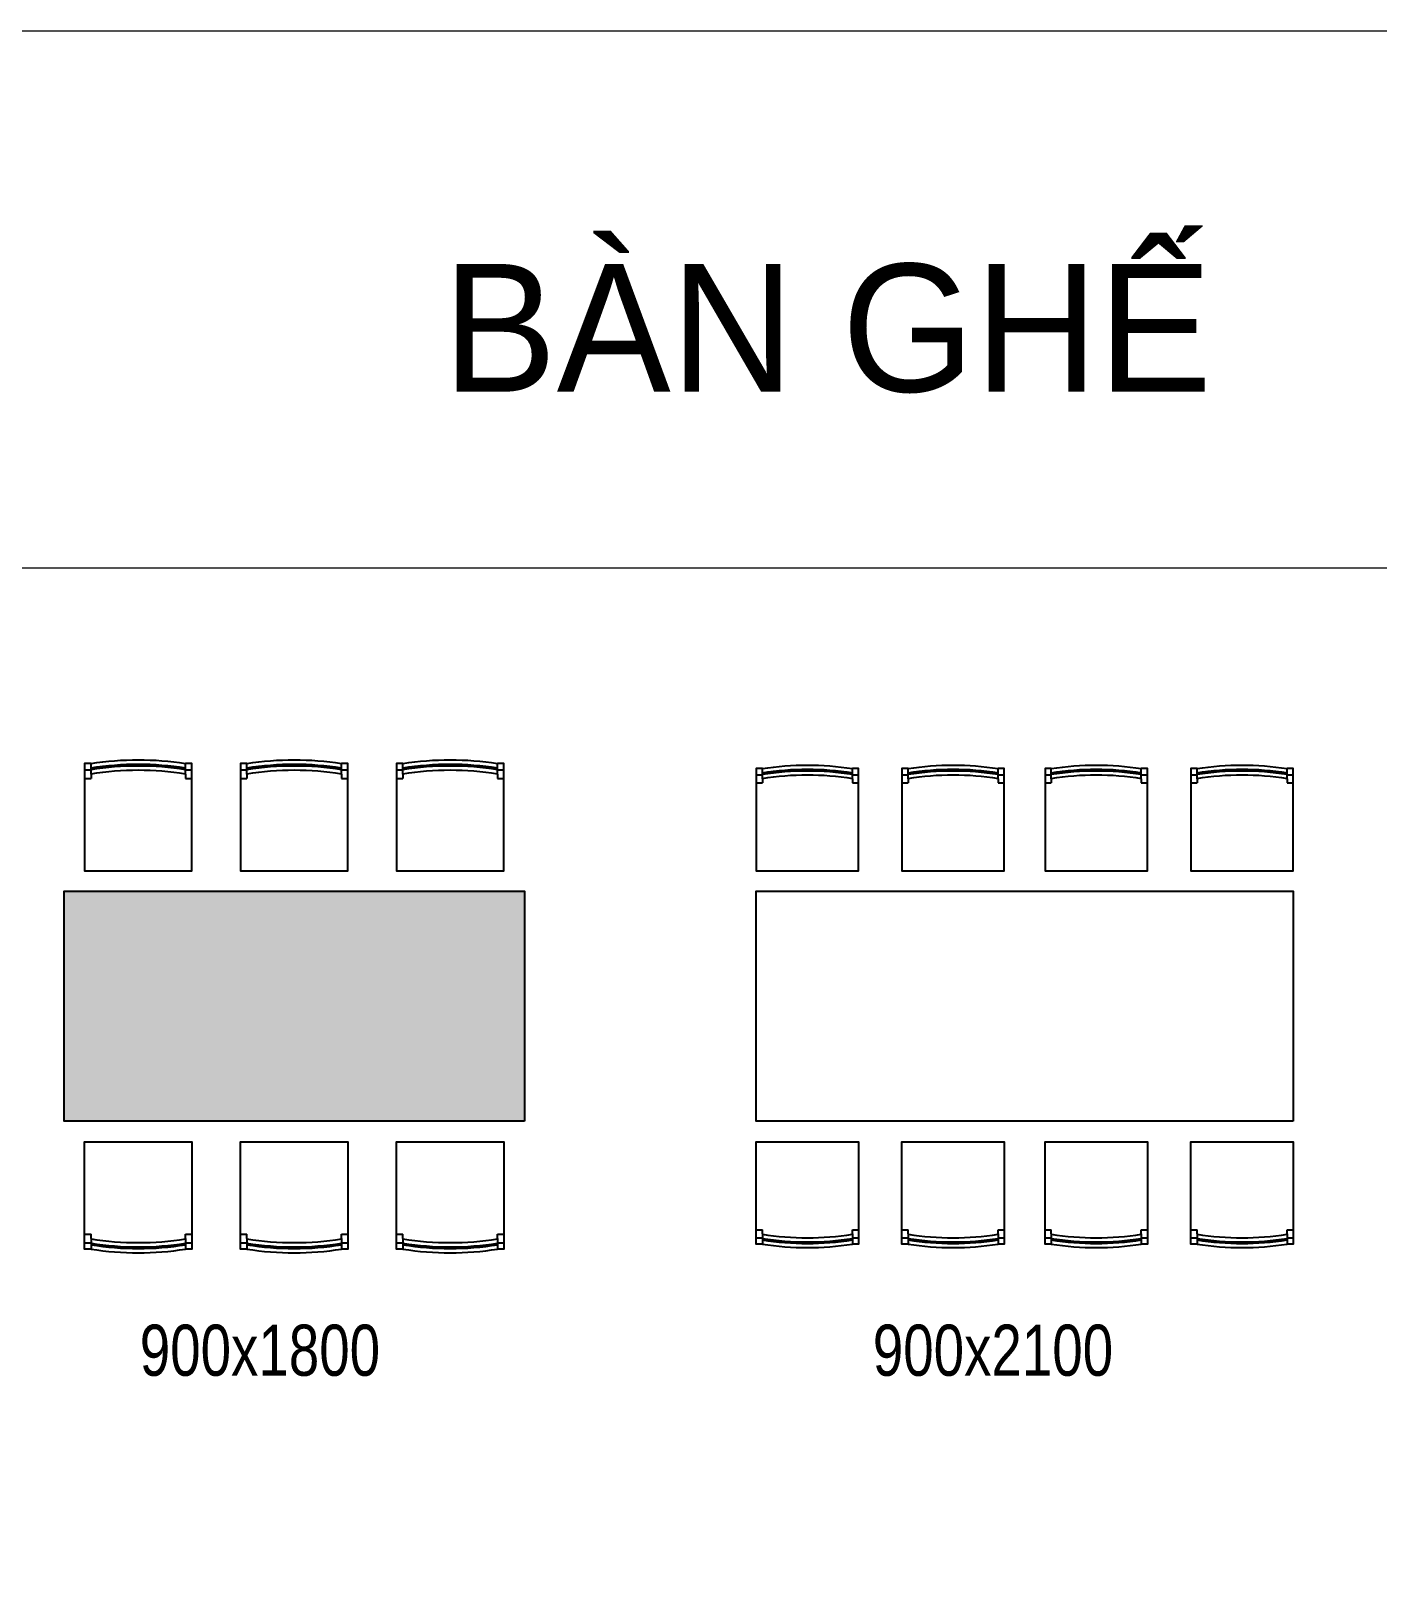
# Model space of a CAD drawing. Header units: millimetres. Extents: x 21129 to 2803301, y -510327 to 166837.
# Drawn here: x 335437 to 340704, y -245244 to -239149 of the extents above; entities that cross this region are included whole.
import ezdxf
from ezdxf.enums import TextEntityAlignment as Align

# ---------------------------------------------------------------- set-up
doc = ezdxf.new("R2010")
doc.units = ezdxf.units.MM
doc.layers.add('....03_TNT_A_THIN', color=251, linetype='Continuous', lineweight=13, transparency=0.5)
doc.layers.add('....12_TNT_F_FURNITURE', color=27, linetype='Continuous', transparency=0.5)
doc.layers.add('....20_TNT_N_TEXT', color=9, linetype='Continuous')
doc.layers.add('TNT-Funiture', color=27, linetype='Continuous')
doc.styles.add('.TNT_A_TXT_3_NOTE', font='uromans.shx', dxfattribs={"width": 0.8})

# ---------------------------------------------------------------- blocks, each defined once
blk = doc.blocks.new('GHE-DUA')
for p, q in [((-450.0000000000146, 220.0000000000073), (-500.0000000000146, 219.9999999999782)), ((-470.0000000000146, 250), (-470.0000000000146, 220)), ((-450.0000000000146, 220.0000000000073), (-430.0000000000146, 220)), ((-430.0000000000146, 250), (-430.0000000000146, 220.0000000000073)), ((-450.0000000000146, -220), (-500.0000000000146, -220)), ((-470.0000000000146, -220), (-470.0000000000146, -250)), ((-450.0000000000146, -220), (-430.0000000000146, -220)), ((-430.0000000000146, -219.9999999999927), (-430.0000000000146, -250))]:
    blk.add_line(p, q)
blk.add_lwpolyline([(-500.0000000000146, 219.9999999999782), (-500.0000000000146, 250), (-1.455191522836685e-11, 250), (-1.455191522836685e-11, -250), (-500.0000000000146, -250), (-500.0000000000146, -220)])
for centre, radius, start, end in [((879.7866329622484, -7.275957614183426e-12), 1397.215499664004, 170.9407344069921, 189.0592655930079), ((879.7866329622484, -7.275957614183426e-12), 1377.215499664004, 170.808043228246, 189.191956771754), ((907.4208773410792, -7.275957614183426e-12), 1397.215499664004, 170.9407344069921, 189.0592655930079), ((907.4208773410792, -7.275957614183426e-12), 1377.215499664004, 170.808043228246, 189.191956771754)]:
    blk.add_arc(centre, radius, start, end)
blk = doc.blocks.new('1800x900')
at = {"layer": 'TNT-Funiture'}
blk.add_hatch(color=253, dxfattribs=at).paths.add_polyline_path([(883578.2598997445, 85138.25141148735), (881778.2598997445, 85138.25141148746), (881778.2598997445, 86038.25141148746), (883578.2598997445, 86038.25141148735)])
blk.add_lwpolyline([(883578.2598997445, 85138.25141148735), (881778.2598997445, 85138.25141148746), (881778.2598997445, 86038.25141148746), (883578.2598997445, 86038.25141148735)], close=True, dxfattribs=at)
at = {"layer": 'TNT-Funiture', "rotation": 90}
for p, xscale, yscale, zscale in [((882068.2598997552, 86118.25141148758), -0.8399999999877764, 0.8400000000488945, 0.8400000000000001), ((882678.2598997442, 86118.2514114877), -0.8399999999877764, 0.8400000000488945, 0.8400000000000001), ((883288.259899733, 86118.25141148758), -0.8399999999877764, 0.8400000000488945, 0.8400000000000001), ((882068.2598997552, 85058.25141148712), 0.8399999999877764, 0.8399999999877764, 0.8399999999877764), ((882678.2598997442, 85058.251411487), 0.8399999999877764, 0.8399999999877764, 0.8399999999877764), ((883288.259899733, 85058.25141148712), 0.8399999999877764, 0.8399999999877764, 0.8399999999877764)]:
    blk.add_blockref('GHE-DUA', p, dxfattribs=dict(at, xscale=xscale, yscale=yscale, zscale=zscale))

msp = doc.modelspace()

# ---------------------------------------------------------------- linework, layer by layer
at = {"layer": '....03_TNT_A_THIN'}
msp.add_line((320271.5926673589, -241249.1393159832), (368923.5926673589, -241249.1393159832), dxfattribs=at)
msp.add_lwpolyline([(320271.5926673589, -266031.8713116063), (368923.5926673589, -266031.8713116063), (368923.5926673589, -239149.1393159832), (320271.5926673589, -239149.1393159832)], close=True, dxfattribs=at)
at = {"layer": '....12_TNT_F_FURNITURE'}
msp.add_lwpolyline([(340372.8523399937, -243414.6199001189), (338272.8523399937, -243414.6199001188), (338272.8523399937, -242514.6199001188), (340372.8523399937, -242514.6199001189)], close=True, dxfattribs=at)

# ---------------------------------------------------------------- block references
msp.add_blockref('1800x900', (-546212.4075597506, -328552.8713116063), dxfattribs=at)
at = {"layer": '....12_TNT_F_FURNITURE', "rotation": 90}
for p, xscale, yscale, zscale in [((338472.8523400053, -242434.6199001187), -0.7999999999883585, 0.8000000000465661, 0.8), ((339042.8523399937, -242434.6199001186), -0.7999999999883585, 0.8000000000465661, 0.8), ((339602.8523399821, -242434.6199001187), -0.7999999999883585, 0.8000000000465661, 0.8), ((340172.8523399704, -242434.6199001187), -0.7999999999883585, 0.8000000000465661, 0.8), ((338472.8523400053, -243494.6199001189), 0.7999999999883585, 0.7999999999883585, 0.7999999999883585), ((339042.8523399937, -243494.6199001191), 0.7999999999883585, 0.7999999999883585, 0.7999999999883585), ((339602.8523399821, -243494.6199001189), 0.7999999999883585, 0.7999999999883585, 0.7999999999883585), ((340172.8523399704, -243494.6199001189), 0.7999999999883585, 0.7999999999883585, 0.7999999999883585)]:
    msp.add_blockref('GHE-DUA', p, dxfattribs=dict(at, xscale=xscale, yscale=yscale, zscale=zscale))

# ---------------------------------------------------------------- texts
at = {"layer": '....20_TNT_N_TEXT', "style": '.TNT_A_TXT_3_NOTE'}
msp.add_text('BÀN GHẾ', height=500, dxfattribs=at).set_placement((338551.2779344926, -240559.8603946679), align=Align.CENTER)
at = {"layer": '....20_TNT_N_TEXT', "char_height": 200, "width": 11469.75166713364, "attachment_point": 1, "style": '.TNT_A_TXT_3_NOTE'}
for s, insert in [('\\A1;900x1800', (335861.7543068198, -244210.1368630856)), ('\\A1;900x2100', (338728.7543068198, -244210.1368630856))]:
    msp.add_mtext(s, dxfattribs=dict(at, insert=insert))

doc.saveas('drawing.dxf')
